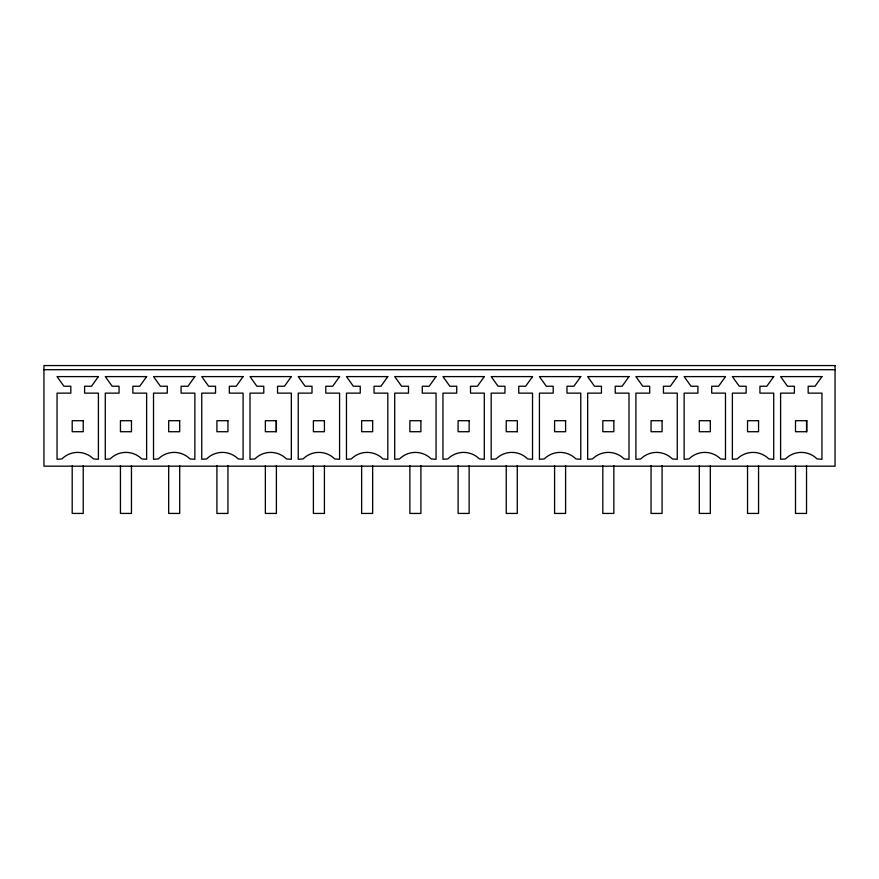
<?xml version="1.0" encoding="UTF-8"?>
<svg xmlns="http://www.w3.org/2000/svg" width="879" height="879" viewBox="0 0 879 879"><rect width="100%" height="100%" fill="white"/><g stroke="black" fill="none" stroke-linecap="round" stroke-linejoin="round"><path stroke-width="1.32" d="M43.95 369.696L835.05 369.696M517.368 431.721L506.238 431.721L506.238 420.7L517.368 420.7L517.27 431.721M806.537 420.7L806.537 431.721M806.537 465.705L806.537 513.435L795.506 513.435L795.506 465.705M758.555 465.705L758.555 513.435L747.535 513.435L747.535 465.705M710.32 465.705L710.32 513.435L699.299 513.435L699.299 465.705M662.085 465.705L662.085 513.435L651.053 513.435L651.053 465.705M613.85 465.705L613.85 513.435L602.818 513.435L602.818 465.705M565.604 465.705L565.604 513.435L554.583 513.435L554.583 465.705M517.27 465.705L517.27 513.435L506.238 513.435L506.238 465.705M469.133 465.705L469.133 513.435L458.102 513.435L458.102 465.705M420.898 465.705L420.898 513.435L409.867 513.435L409.867 465.705M372.652 465.705L372.652 513.435L361.632 513.435L361.632 465.705M324.417 465.705L324.417 513.435L313.396 513.435L313.396 465.705M276.391 465.705L276.391 513.435L265.359 513.435L265.359 465.705M276.182 420.7L276.182 431.721M227.947 465.705L227.947 513.435L216.915 513.435L216.915 465.705M179.701 465.705L179.701 513.435L168.68 513.435L168.68 465.705M131.465 465.705L131.465 513.435L120.445 513.435L120.445 465.705M83.23 465.705L83.23 513.435L72.199 513.435L72.199 465.705M98.393 376.597L91.504 386.244L84.604 386.244L84.604 393.133L98.393 393.133L98.393 459.288L93.526 458.937A22.393 22.393 0 0 0 61.904 458.937L57.047 459.288L57.047 393.133L70.825 393.133L70.825 386.244L63.936 386.244L57.047 376.597L98.393 376.597M146.628 376.597L139.739 386.244L132.85 386.244L132.85 393.133L146.628 393.133L146.628 459.288L141.772 458.937A22.393 22.393 0 0 0 110.139 458.937L105.282 459.288L105.282 393.133L119.061 393.133L119.061 386.244L112.171 386.244L105.282 376.597L146.628 376.597M194.863 376.597L187.974 386.244L181.085 386.244L181.085 393.133L194.863 393.133L194.863 459.288L190.007 458.937A22.393 22.393 0 0 0 158.374 458.937L153.517 459.288L153.517 393.133L167.296 393.133L167.296 386.244L160.407 386.244L153.517 376.597L194.863 376.597M243.098 376.597L236.209 386.244L229.32 386.244L229.32 393.133L243.098 393.133L243.098 459.288L238.242 458.937A22.393 22.393 0 0 0 206.62 458.937L201.752 459.288L201.752 393.133L215.542 393.133L215.542 386.244L208.653 386.244L201.752 376.597L243.098 376.597M291.345 376.597L284.455 386.244L277.555 386.244L277.555 393.133L291.345 393.133L291.345 459.288L286.477 458.937A22.393 22.393 0 0 0 254.855 458.937L249.999 459.288L249.999 393.133L263.777 393.133L263.777 386.244L256.888 386.244L249.999 376.597L291.345 376.597M339.58 376.597L332.691 386.244L325.801 386.244L325.801 393.133L339.58 393.133L339.58 459.288L334.723 458.937A22.393 22.393 0 0 0 303.09 458.937L298.234 459.288L298.234 393.133L312.012 393.133L312.012 386.244L305.123 386.244L298.234 376.597L339.58 376.597M387.815 376.597L380.926 386.244L374.036 386.244L374.036 393.133L387.815 393.133L387.815 459.288L382.958 458.937A22.393 22.393 0 0 0 351.325 458.937L346.469 459.288L346.469 393.133L360.247 393.133L360.247 386.244L353.358 386.244L346.469 376.597L387.815 376.597M436.05 376.597L429.161 386.244L422.272 386.244L422.272 393.133L436.05 393.133L436.05 459.288L431.193 458.937A22.393 22.393 0 0 0 399.571 458.937L394.704 459.288L394.704 393.133L408.493 393.133L408.493 386.244L401.604 386.244L394.704 376.597L436.05 376.597M484.296 376.597L477.396 386.244L470.507 386.244L470.507 393.133L484.296 393.133L484.296 459.288L479.429 458.937A22.393 22.393 0 0 0 447.807 458.937L442.95 459.288L442.95 393.133L456.728 393.133L456.728 386.244L449.839 386.244L442.95 376.597L484.296 376.597M532.531 376.597L525.642 386.244L518.753 386.244L518.753 393.133L532.531 393.133L532.531 459.288L527.675 458.937A22.393 22.393 0 0 0 496.042 458.937L491.185 459.288L491.185 393.133L504.964 393.133L504.964 386.244L498.074 386.244L491.185 376.597L532.531 376.597M580.766 376.597L573.877 386.244L566.988 386.244L566.988 393.133L580.766 393.133L580.766 459.288L575.91 458.937A22.393 22.393 0 0 0 544.277 458.937L539.42 459.288L539.42 393.133L553.199 393.133L553.199 386.244L546.309 386.244L539.42 376.597L580.766 376.597M629.001 376.597L622.112 386.244L615.223 386.244L615.223 393.133L629.001 393.133L629.001 459.288L624.145 458.937A22.393 22.393 0 0 0 592.523 458.937L587.655 459.288L587.655 393.133L601.445 393.133L601.445 386.244L594.545 386.244L587.655 376.597L629.001 376.597M677.248 376.597L670.347 386.244L663.458 386.244L663.458 393.133L677.248 393.133L677.248 459.288L672.38 458.937A22.393 22.393 0 0 0 640.758 458.937L635.902 459.288L635.902 393.133L649.68 393.133L649.68 386.244L642.791 386.244L635.902 376.597L677.248 376.597M725.483 376.597L718.593 386.244L711.704 386.244L711.704 393.133L725.483 393.133L725.483 459.288L720.626 458.937A22.393 22.393 0 0 0 688.993 458.937L684.137 459.288L684.137 393.133L697.915 393.133L697.915 386.244L691.026 386.244L684.137 376.597L725.483 376.597M773.718 376.597L766.829 386.244L759.939 386.244L759.939 393.133L773.718 393.133L773.718 459.288L768.861 458.937A22.393 22.393 0 0 0 737.228 458.937L732.372 459.288L732.372 393.133L746.15 393.133L746.15 386.244L739.261 386.244L732.372 376.597L773.718 376.597M821.953 376.597L815.064 386.244L808.175 386.244L808.175 393.133L821.953 393.133L821.953 459.288L817.096 458.937A22.393 22.393 0 0 0 785.474 458.937L780.607 459.288L780.607 393.133L794.396 393.133L794.396 386.244L787.496 386.244L780.607 376.597L821.953 376.597M835.05 365.565L43.95 365.565L43.95 466.178L835.05 466.178L835.05 365.565M83.23 420.7L72.199 420.7L72.199 431.721L83.23 431.721L83.23 420.7M131.465 420.7L120.445 420.7L120.445 431.721L131.465 431.721L131.465 420.7M179.701 420.7L168.68 420.7L168.68 431.721L179.701 431.721L179.701 420.7M227.947 420.7L216.915 420.7L216.915 431.721L227.947 431.721L227.947 420.7M276.391 420.7L265.359 420.7L265.359 431.721L276.391 431.721L276.391 420.7M324.417 420.7L313.396 420.7L313.396 431.721L324.417 431.721L324.417 420.7M372.652 420.7L361.632 420.7L361.632 431.721L372.652 431.721L372.652 420.7M420.898 420.7L409.867 420.7L409.867 431.721L420.898 431.721L420.898 420.7M469.133 420.7L458.102 420.7L458.102 431.721L469.133 431.721L469.133 420.7M565.604 420.7L554.583 420.7L554.583 431.721L565.604 431.721L565.604 420.7M613.85 420.7L602.818 420.7L602.818 431.721L613.85 431.721L613.85 420.7M662.085 420.7L651.053 420.7L651.053 431.721L662.085 431.721L662.085 420.7M710.32 420.7L699.299 420.7L699.299 431.721L710.32 431.721L710.32 420.7M758.555 420.7L747.535 420.7L747.535 431.721L758.555 431.721L758.555 420.7M806.801 420.7L795.506 420.7L795.506 431.721L806.801 431.721L806.801 420.7"/></g></svg>
